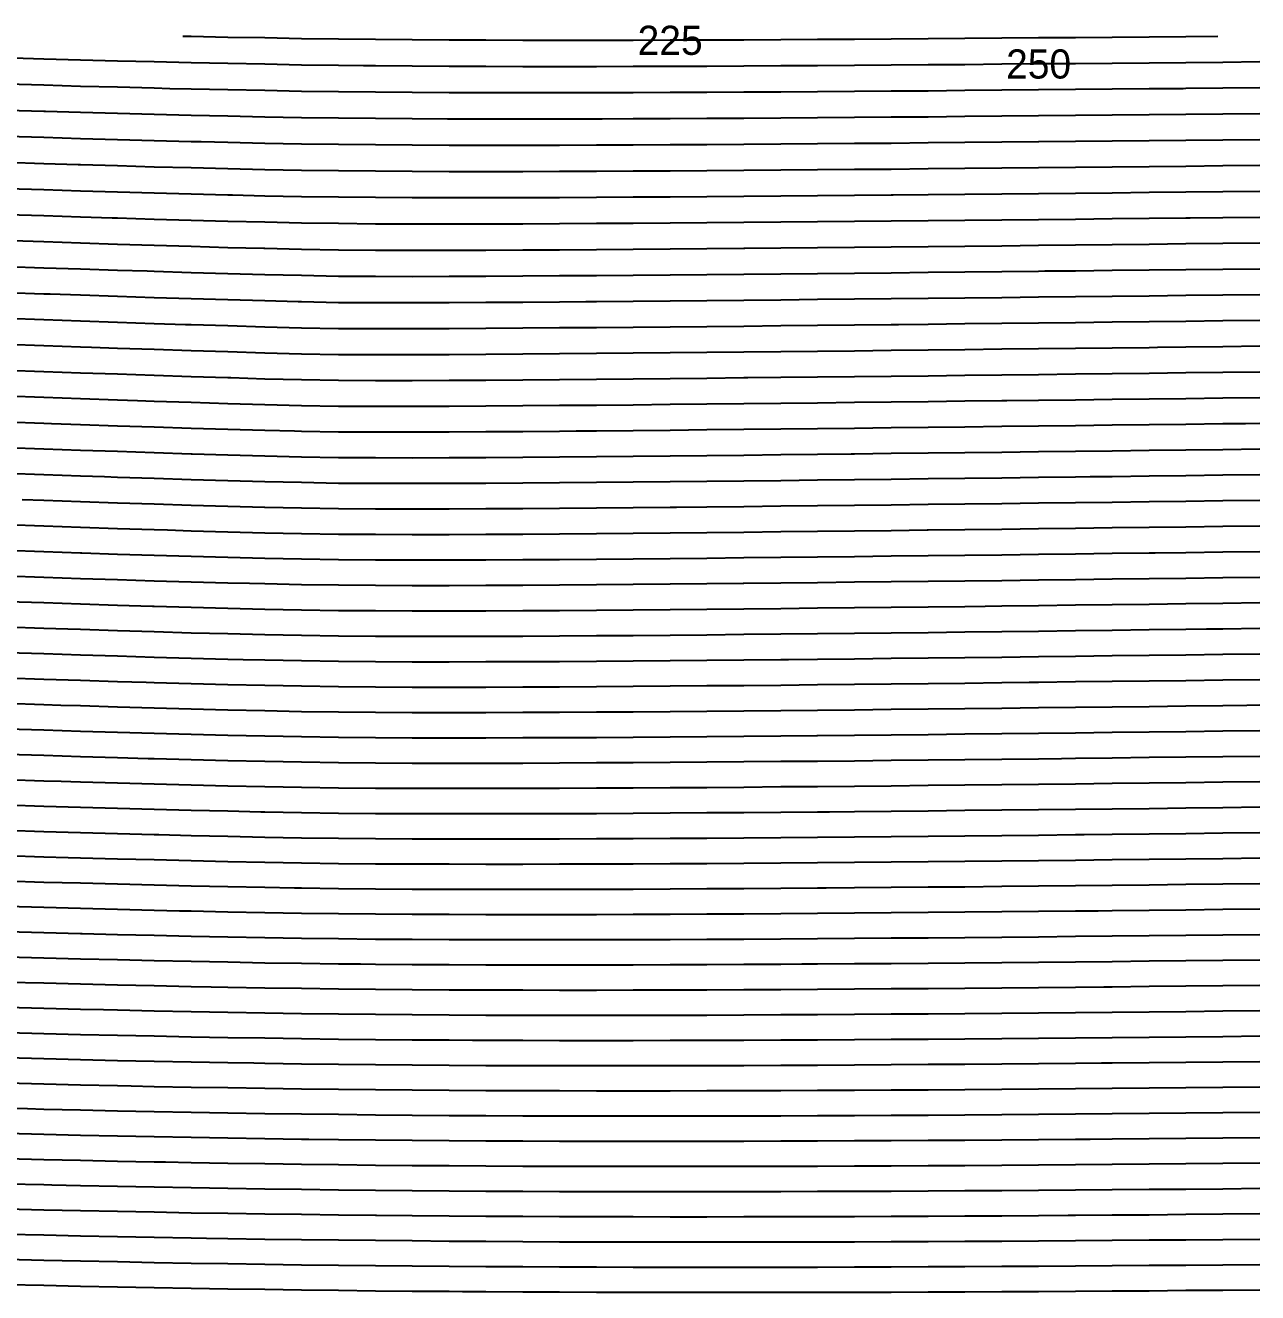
# Model space of a CAD drawing. Header units: metres. Extents: x 228 to 3387, y 52 to 162.
# Drawn here: x 675.4 to 781.1, y 53.5 to 162.2 of the extents above; entities that cross this region are included whole.
import ezdxf
from ezdxf.enums import TextEntityAlignment as Align

# ---------------------------------------------------------------- set-up
doc = ezdxf.new("R2010")
doc.units = ezdxf.units.M
for name, color, linetype in [('Vs_1000', 7, 'Continuous'), ('Vs_1025', 7, 'Continuous'), ('Vs_1050', 7, 'Continuous'), ('Vs_1075', 7, 'Continuous'), ('Vs_1100', 7, 'Continuous'), ('Vs_1125', 7, 'Continuous'), ('Vs_1150', 7, 'Continuous'), ('Vs_1175', 7, 'Continuous'), ('Vs_1200', 7, 'Continuous'), ('Vs_1225', 7, 'Continuous'), ('Vs_1250', 7, 'Continuous'), ('Vs_1275', 7, 'Continuous'), ('Vs_1300', 7, 'Continuous'), ('Vs_1325', 7, 'Continuous'), ('Vs_1350', 7, 'Continuous'), ('Vs_1375', 7, 'Continuous'), ('Vs_1400', 7, 'Continuous'), ('Vs_1425', 7, 'Continuous'), ('Vs_1450', 7, 'Continuous'), ('Vs_225', 7, 'Continuous'), ('Vs_250', 7, 'Continuous'), ('Vs_275', 7, 'Continuous'), ('Vs_300', 7, 'Continuous'), ('Vs_325', 7, 'Continuous'), ('Vs_350', 7, 'Continuous'), ('Vs_375', 7, 'Continuous'), ('Vs_400', 7, 'Continuous'), ('Vs_425', 7, 'Continuous'), ('Vs_450', 7, 'Continuous'), ('Vs_475', 7, 'Continuous'), ('Vs_500', 7, 'Continuous'), ('Vs_525', 7, 'Continuous'), ('Vs_550', 7, 'Continuous'), ('Vs_575', 7, 'Continuous'), ('Vs_600', 7, 'Continuous'), ('Vs_625', 7, 'Continuous'), ('Vs_650', 7, 'Continuous'), ('Vs_675', 7, 'Continuous'), ('Vs_700', 7, 'Continuous'), ('Vs_725', 7, 'Continuous'), ('Vs_750', 7, 'Continuous'), ('Vs_775', 7, 'Continuous'), ('Vs_800', 7, 'Continuous'), ('Vs_825', 7, 'Continuous'), ('Vs_850', 7, 'Continuous'), ('Vs_875', 7, 'Continuous'), ('Vs_900', 7, 'Continuous'), ('Vs_925', 7, 'Continuous'), ('Vs_950', 7, 'Continuous'), ('Vs_975', 7, 'Continuous')]:
    doc.layers.add(name, color=color, linetype=linetype)

msp = doc.modelspace()

# ---------------------------------------------------------------- linework, layer by layer
at = {"layer": 'Vs_1000'}
msp.add_lwpolyline([(781.31, 92.93), (778.15, 92.89), (774.98, 92.85), (771.82, 92.82), (768.66, 92.78), (766.24, 92.75), (765.5, 92.75), (762.34, 92.71), (759.18, 92.68), (756.01, 92.64), (752.85, 92.61), (749.69, 92.58), (746.53, 92.55), (743.37, 92.53), (740.21, 92.5), (737.04, 92.48), (733.88, 92.45), (730.72, 92.44), (727.56, 92.42), (724.4, 92.4), (721.23, 92.39), (718.07, 92.39), (714.91, 92.38), (711.75, 92.39), (708.59, 92.39), (705.43, 92.41), (702.26, 92.44), (699.1, 92.48), (695.94, 92.54), (692.78, 92.61), (689.62, 92.68), (686.84, 92.75), (686.46, 92.76), (683.29, 92.85), (680.13, 92.93), (676.97, 93.02), (673.81, 93.12)], dxfattribs=at)
at = {"layer": 'Vs_1025'}
msp.add_lwpolyline([(781.31, 90.75), (778.15, 90.71), (774.98, 90.67), (771.82, 90.63), (768.66, 90.6), (765.5, 90.56), (762.34, 90.53), (759.18, 90.5), (756.01, 90.46), (752.85, 90.43), (749.69, 90.4), (746.53, 90.38), (743.37, 90.35), (740.21, 90.33), (737.04, 90.3), (733.88, 90.28), (730.72, 90.26), (727.56, 90.25), (724.4, 90.24), (721.23, 90.23), (718.07, 90.22), (714.91, 90.22), (711.75, 90.23), (708.59, 90.23), (705.43, 90.25), (702.26, 90.28), (699.1, 90.33), (695.94, 90.38), (692.78, 90.45), (689.62, 90.52), (686.46, 90.6), (683.29, 90.68), (680.13, 90.76), (679.08, 90.79), (676.97, 90.85), (673.81, 90.95)], dxfattribs=at)
at = {"layer": 'Vs_1050'}
msp.add_lwpolyline([(781.31, 88.56), (778.15, 88.52), (774.98, 88.49), (771.82, 88.45), (768.66, 88.42), (765.5, 88.38), (762.34, 88.35), (759.18, 88.32), (756.01, 88.28), (752.85, 88.26), (749.69, 88.23), (746.53, 88.2), (744.11, 88.18), (743.37, 88.17), (740.21, 88.15), (737.04, 88.13), (733.88, 88.11), (730.72, 88.09), (727.56, 88.08), (724.4, 88.07), (721.23, 88.06), (718.07, 88.06), (714.91, 88.06), (711.75, 88.07), (708.59, 88.08), (705.43, 88.1), (702.26, 88.13), (699.1, 88.17), (698.49, 88.18), (695.94, 88.23), (692.78, 88.29), (689.62, 88.36), (686.46, 88.43), (683.29, 88.51), (680.13, 88.6), (676.97, 88.68), (673.81, 88.77)], dxfattribs=at)
at = {"layer": 'Vs_1075'}
msp.add_lwpolyline([(781.31, 86.38), (778.15, 86.34), (774.98, 86.3), (771.82, 86.27), (768.66, 86.23), (767.44, 86.22), (765.5, 86.2), (762.34, 86.17), (759.18, 86.14), (756.01, 86.11), (752.85, 86.08), (749.69, 86.05), (746.53, 86.03), (743.37, 86), (740.21, 85.98), (737.04, 85.96), (733.88, 85.94), (730.72, 85.93), (727.56, 85.91), (724.4, 85.9), (721.23, 85.9), (718.07, 85.9), (714.91, 85.9), (711.75, 85.91), (708.59, 85.92), (705.43, 85.94), (702.26, 85.97), (699.1, 86.02), (695.94, 86.07), (692.78, 86.13), (689.62, 86.2), (688.61, 86.22), (686.46, 86.27), (683.29, 86.35), (680.13, 86.43), (676.97, 86.52), (673.81, 86.6)], dxfattribs=at)
at = {"layer": 'Vs_1100'}
msp.add_lwpolyline([(781.31, 84.19), (778.15, 84.16), (774.98, 84.12), (771.82, 84.09), (768.66, 84.05), (765.5, 84.02), (762.34, 83.99), (759.18, 83.96), (756.01, 83.93), (752.85, 83.9), (749.69, 83.88), (746.53, 83.85), (743.37, 83.83), (740.21, 83.81), (737.04, 83.79), (733.88, 83.77), (730.72, 83.76), (727.56, 83.75), (724.4, 83.74), (721.23, 83.74), (718.07, 83.74), (714.91, 83.74), (711.75, 83.75), (708.59, 83.77), (705.43, 83.79), (702.26, 83.82), (699.1, 83.86), (695.94, 83.91), (692.78, 83.97), (689.62, 84.04), (686.46, 84.11), (683.29, 84.19), (680.28, 84.26), (680.13, 84.26), (676.97, 84.35), (673.81, 84.44)], dxfattribs=at)
at = {"layer": 'Vs_1125'}
msp.add_lwpolyline([(781.31, 82.01), (778.15, 81.98), (774.98, 81.94), (771.82, 81.91), (768.66, 81.87), (765.5, 81.84), (762.34, 81.81), (759.18, 81.78), (756.01, 81.75), (752.85, 81.73), (749.69, 81.7), (746.53, 81.68), (743.37, 81.66), (742.01, 81.65), (740.21, 81.64), (737.04, 81.62), (733.88, 81.6), (730.72, 81.59), (727.56, 81.58), (724.4, 81.58), (721.23, 81.57), (718.07, 81.58), (714.91, 81.58), (711.75, 81.59), (708.59, 81.61), (705.43, 81.64), (704.16, 81.65), (702.26, 81.67), (699.1, 81.71), (695.94, 81.76), (692.78, 81.82), (689.62, 81.88), (686.46, 81.95), (683.29, 82.02), (680.13, 82.1), (676.97, 82.18), (673.81, 82.27)], dxfattribs=at)
at = {"layer": 'Vs_1150'}
msp.add_lwpolyline([(781.31, 79.83), (778.15, 79.8), (774.98, 79.76), (771.82, 79.73), (768.66, 79.7), (767.94, 79.69), (765.5, 79.66), (762.34, 79.63), (759.18, 79.61), (756.01, 79.58), (752.85, 79.55), (749.69, 79.53), (746.53, 79.51), (743.37, 79.49), (740.21, 79.47), (737.04, 79.45), (733.88, 79.44), (730.72, 79.43), (727.56, 79.42), (724.4, 79.41), (721.23, 79.41), (718.07, 79.42), (714.91, 79.42), (711.75, 79.44), (708.59, 79.46), (705.43, 79.48), (702.26, 79.51), (699.1, 79.56), (695.94, 79.6), (692.78, 79.66), (691.33, 79.69), (689.62, 79.72), (686.46, 79.79), (683.29, 79.86), (680.13, 79.94), (676.97, 80.02), (673.81, 80.1)], dxfattribs=at)
at = {"layer": 'Vs_1175'}
msp.add_lwpolyline([(781.31, 77.65), (778.15, 77.62), (774.98, 77.58), (771.82, 77.55), (768.66, 77.52), (765.5, 77.49), (762.34, 77.46), (759.18, 77.43), (756.01, 77.4), (752.85, 77.38), (749.69, 77.36), (746.53, 77.34), (743.37, 77.32), (740.21, 77.3), (737.04, 77.28), (733.88, 77.27), (730.72, 77.26), (727.56, 77.26), (724.4, 77.25), (721.23, 77.25), (718.07, 77.26), (714.91, 77.27), (711.75, 77.28), (708.59, 77.3), (705.43, 77.33), (702.26, 77.36), (699.1, 77.4), (695.94, 77.45), (692.78, 77.5), (689.62, 77.56), (686.46, 77.63), (683.29, 77.7), (682.09, 77.73), (680.13, 77.77), (676.97, 77.85), (673.81, 77.94)], dxfattribs=at)
at = {"layer": 'Vs_1200'}
msp.add_lwpolyline([(781.31, 75.47), (778.15, 75.44), (774.98, 75.4), (771.82, 75.37), (768.66, 75.34), (765.5, 75.31), (762.34, 75.28), (759.18, 75.26), (756.01, 75.23), (752.85, 75.21), (749.69, 75.19), (746.53, 75.17), (743.37, 75.15), (740.21, 75.13), (737.04, 75.12), (736.52, 75.12), (733.88, 75.11), (730.72, 75.1), (727.56, 75.09), (724.4, 75.09), (721.23, 75.09), (718.07, 75.1), (714.91, 75.11), (713.75, 75.12), (711.75, 75.13), (708.59, 75.15), (705.43, 75.17), (702.26, 75.21), (699.1, 75.25), (695.94, 75.3), (692.78, 75.35), (689.62, 75.41), (686.46, 75.47), (683.29, 75.54), (680.13, 75.61), (676.97, 75.69), (673.87, 75.77)], dxfattribs=at)
at = {"layer": 'Vs_1225'}
msp.add_lwpolyline([(781.31, 73.29), (778.15, 73.26), (774.98, 73.23), (771.82, 73.19), (768.66, 73.16), (767.74, 73.16), (765.5, 73.14), (762.34, 73.11), (759.18, 73.08), (756.01, 73.06), (752.85, 73.04), (749.69, 73.01), (746.53, 73), (743.37, 72.98), (740.21, 72.96), (737.04, 72.95), (733.88, 72.94), (730.72, 72.93), (727.56, 72.93), (724.4, 72.93), (721.23, 72.93), (718.07, 72.94), (714.91, 72.95), (711.75, 72.97), (708.59, 72.99), (705.43, 73.02), (702.26, 73.05), (699.1, 73.09), (695.94, 73.14), (695.01, 73.16), (692.78, 73.19), (689.62, 73.25), (686.46, 73.31), (683.29, 73.38), (680.13, 73.45), (676.97, 73.53), (673.81, 73.61)], dxfattribs=at)
at = {"layer": 'Vs_1250'}
msp.add_lwpolyline([(781.31, 71.11), (778.15, 71.08), (774.98, 71.05), (771.82, 71.02), (768.66, 70.99), (765.5, 70.96), (762.34, 70.93), (759.18, 70.91), (756.01, 70.89), (752.85, 70.86), (749.69, 70.84), (746.53, 70.83), (743.37, 70.81), (740.21, 70.8), (737.04, 70.79), (733.88, 70.78), (730.72, 70.77), (727.56, 70.77), (724.4, 70.77), (721.23, 70.78), (718.07, 70.78), (714.91, 70.8), (711.75, 70.81), (708.59, 70.84), (705.43, 70.87), (702.26, 70.9), (699.1, 70.94), (695.94, 70.99), (692.78, 71.04), (689.62, 71.09), (686.46, 71.15), (684.48, 71.2), (683.29, 71.22), (680.13, 71.29), (676.97, 71.36), (673.81, 71.44)], dxfattribs=at)
at = {"layer": 'Vs_1275'}
msp.add_lwpolyline([(781.31, 68.93), (778.15, 68.9), (774.98, 68.87), (771.82, 68.84), (768.66, 68.81), (765.5, 68.79), (762.34, 68.76), (759.18, 68.74), (756.01, 68.71), (752.85, 68.69), (749.69, 68.68), (746.53, 68.66), (743.37, 68.64), (740.21, 68.63), (737.04, 68.62), (733.88, 68.61), (730.72, 68.61), (727.56, 68.61), (724.4, 68.61), (721.23, 68.62), (718.07, 68.63), (714.91, 68.64), (711.75, 68.66), (708.59, 68.68), (705.43, 68.71), (702.26, 68.75), (699.1, 68.79), (695.94, 68.83), (692.78, 68.88), (689.62, 68.94), (686.46, 69), (683.29, 69.06), (680.13, 69.13), (676.97, 69.2), (675.58, 69.24), (673.81, 69.28)], dxfattribs=at)
at = {"layer": 'Vs_1300'}
msp.add_lwpolyline([(781.31, 66.76), (778.15, 66.72), (774.98, 66.69), (771.82, 66.67), (768.66, 66.64), (766.76, 66.62), (765.5, 66.61), (762.34, 66.59), (759.18, 66.57), (756.01, 66.54), (752.85, 66.52), (749.69, 66.51), (746.53, 66.49), (743.37, 66.48), (740.21, 66.47), (737.04, 66.46), (733.88, 66.45), (730.72, 66.45), (727.56, 66.45), (724.4, 66.45), (721.23, 66.46), (718.07, 66.47), (714.91, 66.48), (711.75, 66.5), (708.59, 66.53), (705.43, 66.56), (702.26, 66.59), (699.71, 66.62), (699.1, 66.63), (695.94, 66.68), (692.78, 66.73), (689.62, 66.78), (686.46, 66.84), (683.29, 66.9), (680.13, 66.97), (676.97, 67.04), (673.81, 67.12)], dxfattribs=at)
at = {"layer": 'Vs_1325'}
msp.add_lwpolyline([(781.31, 64.58), (778.15, 64.55), (774.98, 64.52), (771.82, 64.49), (768.66, 64.46), (765.5, 64.44), (762.34, 64.42), (759.18, 64.39), (756.01, 64.37), (752.85, 64.36), (749.69, 64.34), (746.53, 64.32), (743.37, 64.31), (740.21, 64.3), (737.04, 64.29), (733.88, 64.29), (730.72, 64.29), (727.56, 64.29), (724.4, 64.29), (721.23, 64.3), (718.07, 64.31), (714.91, 64.33), (711.75, 64.35), (708.59, 64.37), (705.43, 64.4), (702.26, 64.44), (699.1, 64.48), (695.94, 64.52), (692.78, 64.57), (689.62, 64.62), (687.43, 64.66), (686.46, 64.68), (683.29, 64.74), (680.13, 64.81), (676.97, 64.88), (673.81, 64.95)], dxfattribs=at)
at = {"layer": 'Vs_1350'}
msp.add_lwpolyline([(781.31, 62.4), (778.15, 62.37), (774.98, 62.34), (771.82, 62.32), (768.66, 62.29), (765.5, 62.27), (762.34, 62.24), (759.18, 62.22), (756.01, 62.2), (752.85, 62.19), (749.69, 62.17), (746.53, 62.16), (743.37, 62.15), (740.21, 62.14), (737.04, 62.13), (733.88, 62.13), (730.72, 62.13), (727.56, 62.13), (724.4, 62.13), (721.23, 62.14), (718.07, 62.15), (714.91, 62.17), (711.75, 62.19), (708.59, 62.22), (705.43, 62.25), (702.26, 62.28), (699.1, 62.32), (695.94, 62.36), (692.78, 62.41), (689.62, 62.47), (686.46, 62.52), (683.29, 62.58), (680.13, 62.65), (677.68, 62.7), (676.97, 62.72), (673.81, 62.79)], dxfattribs=at)
at = {"layer": 'Vs_1375'}
msp.add_lwpolyline([(781.31, 60.23), (778.15, 60.2), (774.98, 60.17), (771.82, 60.14), (768.66, 60.12), (765.5, 60.09), (764.87, 60.09), (762.34, 60.07), (759.18, 60.05), (756.01, 60.03), (752.85, 60.02), (749.69, 60), (746.53, 59.99), (743.37, 59.98), (740.21, 59.97), (737.04, 59.97), (733.88, 59.96), (730.72, 59.96), (727.56, 59.97), (724.4, 59.97), (721.23, 59.98), (718.07, 60), (714.91, 60.01), (711.75, 60.04), (708.59, 60.06), (705.52, 60.09), (705.43, 60.09), (702.26, 60.13), (699.1, 60.17), (695.94, 60.21), (692.78, 60.26), (689.62, 60.31), (686.46, 60.37), (683.29, 60.43), (680.13, 60.49), (676.97, 60.56), (673.81, 60.63)], dxfattribs=at)
at = {"layer": 'Vs_1400'}
msp.add_lwpolyline([(781.31, 58.05), (778.15, 58.02), (774.98, 57.99), (771.82, 57.97), (768.66, 57.95), (765.5, 57.92), (762.34, 57.9), (759.18, 57.88), (756.01, 57.87), (752.85, 57.85), (749.69, 57.84), (746.53, 57.82), (743.37, 57.82), (740.21, 57.81), (737.04, 57.8), (733.88, 57.8), (730.72, 57.8), (727.56, 57.81), (724.4, 57.81), (721.23, 57.82), (718.07, 57.84), (714.91, 57.86), (711.75, 57.88), (708.59, 57.91), (705.43, 57.94), (702.26, 57.97), (699.1, 58.01), (695.94, 58.05), (692.78, 58.1), (690.93, 58.13), (689.62, 58.15), (686.46, 58.21), (683.29, 58.27), (680.13, 58.33), (676.97, 58.4), (673.81, 58.47)], dxfattribs=at)
at = {"layer": 'Vs_1425'}
msp.add_lwpolyline([(781.31, 55.87), (778.15, 55.85), (774.98, 55.82), (771.82, 55.8), (768.66, 55.77), (765.5, 55.75), (762.34, 55.73), (759.18, 55.71), (756.01, 55.7), (752.85, 55.68), (749.69, 55.67), (746.53, 55.66), (743.37, 55.65), (740.21, 55.64), (737.04, 55.64), (733.88, 55.64), (730.72, 55.64), (727.56, 55.65), (724.4, 55.66), (721.23, 55.67), (718.07, 55.68), (714.91, 55.7), (711.75, 55.72), (708.59, 55.75), (705.43, 55.78), (702.26, 55.81), (699.1, 55.85), (695.94, 55.9), (692.78, 55.94), (689.62, 55.99), (686.46, 56.05), (683.29, 56.11), (680.14, 56.17), (680.13, 56.17), (676.97, 56.24), (673.81, 56.31)], dxfattribs=at)
at = {"layer": 'Vs_1450'}
msp.add_lwpolyline([(781.31, 53.7), (778.15, 53.67), (774.98, 53.65), (771.82, 53.62), (768.66, 53.6), (765.5, 53.58), (762.34, 53.56), (761.64, 53.56), (759.18, 53.54), (756.01, 53.53), (752.85, 53.51), (749.69, 53.5), (746.53, 53.49), (743.37, 53.49), (740.21, 53.48), (737.04, 53.48), (733.88, 53.48), (730.72, 53.48), (727.56, 53.49), (724.4, 53.5), (721.23, 53.51), (718.07, 53.52), (714.91, 53.54), (712.9, 53.56), (711.75, 53.57), (708.59, 53.59), (705.43, 53.62), (702.26, 53.66), (699.1, 53.7), (695.94, 53.74), (692.78, 53.79), (689.62, 53.84), (686.46, 53.89), (683.29, 53.95), (680.13, 54.01), (676.97, 54.08), (673.81, 54.14)], dxfattribs=at)
at = {"layer": 'Vs_225'}
msp.add_lwpolyline([(777.72, 161.26), (774.98, 161.23), (771.82, 161.2), (768.66, 161.17), (765.5, 161.14), (762.34, 161.12), (759.18, 161.09), (756.01, 161.07), (752.85, 161.04), (749.69, 161.02), (746.53, 161), (743.37, 160.98), (740.21, 160.96), (737.04, 160.94), (733.88, 160.93), (730.72, 160.92), (727.56, 160.91), (724.4, 160.9), (721.23, 160.9), (718.07, 160.91), (714.91, 160.92), (711.75, 160.93), (708.59, 160.95), (705.43, 160.98), (702.26, 161.02), (699.1, 161.06), (695.94, 161.12), (692.78, 161.17), (689.62, 161.24), (688.91, 161.26)], dxfattribs=at)
at = {"layer": 'Vs_250'}
msp.add_lwpolyline([(781.31, 159.06), (778.15, 159.03), (774.98, 159), (771.82, 158.97), (768.66, 158.94), (765.5, 158.91), (762.34, 158.89), (759.18, 158.86), (756.01, 158.83), (752.85, 158.81), (749.69, 158.78), (746.53, 158.76), (743.37, 158.74), (742.7, 158.73), (740.21, 158.72), (737.04, 158.7), (733.88, 158.68), (730.72, 158.67), (727.56, 158.66), (724.4, 158.65), (721.23, 158.65), (718.07, 158.65), (714.91, 158.66), (711.75, 158.67), (708.59, 158.69), (705.43, 158.72), (704.42, 158.73), (702.26, 158.76), (699.1, 158.8), (695.94, 158.86), (692.78, 158.92), (689.62, 158.99), (686.46, 159.06), (683.29, 159.14), (680.13, 159.22), (676.97, 159.31), (674.31, 159.39)], dxfattribs=at)
at = {"layer": 'Vs_275'}
msp.add_lwpolyline([(781.31, 156.84), (778.15, 156.81), (774.98, 156.78), (774.73, 156.77), (771.82, 156.75), (768.66, 156.72), (765.5, 156.69), (762.34, 156.66), (759.18, 156.63), (756.01, 156.6), (752.85, 156.57), (749.69, 156.55), (746.53, 156.52), (743.37, 156.5), (740.21, 156.48), (737.04, 156.46), (733.88, 156.44), (730.72, 156.43), (727.56, 156.41), (724.4, 156.41), (721.23, 156.4), (718.07, 156.4), (714.91, 156.41), (711.75, 156.42), (708.59, 156.44), (705.43, 156.46), (702.26, 156.5), (699.1, 156.54), (695.94, 156.6), (692.78, 156.66), (689.62, 156.73), (687.79, 156.77), (686.46, 156.81), (683.29, 156.89), (680.13, 156.97), (676.97, 157.06), (673.81, 157.16)], dxfattribs=at)
at = {"layer": 'Vs_300'}
msp.add_lwpolyline([(781.31, 154.62), (778.15, 154.58), (774.98, 154.55), (771.82, 154.52), (768.66, 154.49), (765.5, 154.46), (762.34, 154.43), (759.18, 154.4), (756.01, 154.37), (752.85, 154.34), (749.69, 154.32), (746.53, 154.29), (743.37, 154.27), (740.21, 154.24), (737.04, 154.22), (733.88, 154.2), (730.72, 154.18), (727.56, 154.17), (724.9, 154.16), (724.4, 154.16), (721.23, 154.15), (718.07, 154.15), (714.91, 154.15), (711.75, 154.16), (711.63, 154.16), (708.59, 154.18), (705.43, 154.2), (702.26, 154.24), (699.1, 154.28), (695.94, 154.34), (692.78, 154.4), (689.62, 154.48), (686.46, 154.55), (683.29, 154.64), (680.13, 154.73), (677.11, 154.81), (676.97, 154.82), (673.81, 154.91)], dxfattribs=at)
at = {"layer": 'Vs_325'}
msp.add_lwpolyline([(781.31, 152.39), (778.15, 152.36), (774.98, 152.33), (771.82, 152.29), (768.66, 152.26), (765.5, 152.23), (762.36, 152.2), (762.34, 152.2), (759.18, 152.17), (756.01, 152.14), (752.85, 152.11), (749.69, 152.08), (746.53, 152.06), (743.37, 152.03), (740.21, 152.01), (737.04, 151.98), (733.88, 151.96), (730.72, 151.94), (727.56, 151.93), (724.4, 151.91), (721.23, 151.9), (718.07, 151.9), (714.91, 151.9), (711.75, 151.9), (708.59, 151.92), (705.43, 151.94), (702.26, 151.98), (699.1, 152.02), (695.94, 152.08), (692.78, 152.15), (690.48, 152.2), (689.62, 152.22), (686.46, 152.3), (683.29, 152.39), (680.13, 152.48), (676.97, 152.57), (673.81, 152.67)], dxfattribs=at)
at = {"layer": 'Vs_350'}
msp.add_lwpolyline([(781.31, 150.17), (778.15, 150.14), (774.98, 150.1), (771.82, 150.07), (768.66, 150.04), (765.5, 150.01), (762.34, 149.98), (759.18, 149.94), (756.01, 149.91), (752.85, 149.88), (749.69, 149.85), (746.53, 149.83), (743.37, 149.8), (740.21, 149.77), (737.04, 149.75), (733.88, 149.73), (730.72, 149.7), (727.56, 149.69), (724.4, 149.67), (721.23, 149.66), (718.07, 149.65), (714.91, 149.65), (711.75, 149.65), (708.59, 149.66), (705.43, 149.68), (702.26, 149.72), (699.1, 149.76), (695.94, 149.82), (692.78, 149.89), (689.62, 149.97), (686.46, 150.05), (683.29, 150.14), (680.13, 150.24), (679.94, 150.24), (676.97, 150.33), (673.81, 150.43)], dxfattribs=at)
at = {"layer": 'Vs_375'}
msp.add_lwpolyline([(781.31, 147.95), (778.15, 147.92), (774.98, 147.88), (771.82, 147.85), (768.66, 147.82), (765.5, 147.78), (762.34, 147.75), (759.18, 147.72), (756.01, 147.69), (752.85, 147.66), (749.87, 147.63), (749.69, 147.63), (746.53, 147.6), (743.37, 147.57), (740.21, 147.54), (737.04, 147.51), (733.88, 147.49), (730.72, 147.47), (727.56, 147.45), (724.4, 147.43), (721.23, 147.41), (718.07, 147.4), (714.91, 147.4), (711.75, 147.4), (708.59, 147.4), (705.43, 147.42), (702.26, 147.46), (699.1, 147.5), (695.94, 147.56), (693.16, 147.63), (692.78, 147.64), (689.62, 147.72), (686.46, 147.8), (683.29, 147.9), (680.13, 147.99), (676.97, 148.09), (673.81, 148.19)], dxfattribs=at)
at = {"layer": 'Vs_400'}
msp.add_lwpolyline([(781.31, 145.73), (778.15, 145.7), (775.33, 145.67), (774.98, 145.66), (771.82, 145.63), (768.66, 145.6), (765.5, 145.56), (762.34, 145.53), (759.18, 145.5), (756.01, 145.46), (752.85, 145.43), (749.69, 145.4), (746.53, 145.37), (743.37, 145.34), (740.21, 145.31), (737.04, 145.28), (733.88, 145.26), (730.72, 145.23), (727.56, 145.21), (724.4, 145.19), (721.23, 145.17), (718.07, 145.16), (714.91, 145.15), (711.75, 145.14), (708.59, 145.15), (705.43, 145.16), (702.26, 145.19), (699.1, 145.24), (695.94, 145.31), (692.78, 145.38), (689.62, 145.47), (686.46, 145.56), (683.29, 145.65), (682.83, 145.67), (680.13, 145.75), (676.97, 145.85), (673.81, 145.96)], dxfattribs=at)
at = {"layer": 'Vs_425'}
msp.add_lwpolyline([(781.31, 143.52), (778.15, 143.48), (774.98, 143.45), (771.82, 143.41), (768.66, 143.38), (765.5, 143.34), (762.34, 143.31), (759.18, 143.27), (756.01, 143.24), (752.85, 143.21), (749.69, 143.18), (746.53, 143.14), (743.37, 143.11), (740.21, 143.08), (737.13, 143.06), (737.04, 143.05), (733.88, 143.03), (730.72, 143), (727.56, 142.98), (724.4, 142.95), (721.23, 142.93), (718.07, 142.92), (714.91, 142.9), (711.75, 142.9), (708.59, 142.89), (705.43, 142.9), (702.26, 142.93), (699.1, 142.98), (695.94, 143.05), (695.86, 143.06), (692.78, 143.13), (689.62, 143.22), (686.46, 143.32), (683.29, 143.41), (680.13, 143.51), (676.97, 143.62), (674.25, 143.71)], dxfattribs=at)
at = {"layer": 'Vs_450'}
msp.add_lwpolyline([(781.31, 141.3), (778.15, 141.27), (774.98, 141.23), (771.82, 141.2), (768.66, 141.16), (765.5, 141.12), (762.86, 141.1), (762.34, 141.09), (759.18, 141.06), (756.01, 141.02), (752.85, 140.99), (749.69, 140.95), (746.53, 140.92), (743.37, 140.89), (740.21, 140.86), (737.04, 140.83), (733.88, 140.8), (730.72, 140.77), (727.56, 140.74), (724.4, 140.72), (721.23, 140.7), (718.07, 140.68), (714.91, 140.66), (711.75, 140.65), (708.59, 140.64), (705.43, 140.65), (702.26, 140.67), (699.1, 140.73), (695.94, 140.8), (692.78, 140.89), (689.62, 140.98), (686.46, 141.08), (685.85, 141.1), (683.29, 141.18), (680.13, 141.28), (676.97, 141.38), (673.81, 141.49)], dxfattribs=at)
at = {"layer": 'Vs_475'}
msp.add_lwpolyline([(781.31, 139.09), (778.15, 139.05), (774.98, 139.02), (771.82, 138.98), (768.66, 138.94), (765.5, 138.91), (762.34, 138.87), (759.18, 138.84), (756.01, 138.8), (752.85, 138.77), (749.69, 138.73), (746.53, 138.7), (743.37, 138.67), (740.21, 138.63), (737.04, 138.6), (733.88, 138.57), (730.72, 138.54), (727.56, 138.52), (724.4, 138.49), (723.5, 138.48), (721.23, 138.46), (718.07, 138.44), (714.91, 138.42), (711.75, 138.41), (708.59, 138.4), (705.43, 138.4), (702.26, 138.41), (699.1, 138.47), (698.8, 138.48), (695.94, 138.56), (692.78, 138.65), (689.62, 138.74), (686.46, 138.84), (683.29, 138.94), (680.13, 139.05), (677.53, 139.14), (676.97, 139.15), (673.81, 139.26)], dxfattribs=at)
at = {"layer": 'Vs_500'}
msp.add_lwpolyline([(781.31, 136.88), (778.15, 136.84), (774.98, 136.8), (771.82, 136.77), (768.66, 136.73), (765.5, 136.69), (762.34, 136.66), (759.18, 136.62), (756.01, 136.59), (752.85, 136.55), (750.32, 136.52), (749.69, 136.52), (746.53, 136.48), (743.37, 136.45), (740.21, 136.41), (737.04, 136.38), (733.88, 136.35), (730.72, 136.32), (727.56, 136.29), (724.4, 136.26), (721.23, 136.24), (718.07, 136.21), (714.91, 136.19), (711.75, 136.17), (708.59, 136.16), (705.43, 136.16), (702.26, 136.17), (699.1, 136.23), (695.94, 136.32), (692.78, 136.41), (689.62, 136.51), (689.14, 136.52), (686.46, 136.61), (683.29, 136.71), (680.13, 136.82), (676.97, 136.93), (673.81, 137.04)], dxfattribs=at)
at = {"layer": 'Vs_525'}
msp.add_lwpolyline([(781.31, 134.67), (778.15, 134.63), (774.98, 134.59), (772.53, 134.56), (771.82, 134.55), (768.66, 134.52), (765.5, 134.48), (762.34, 134.44), (759.18, 134.41), (756.01, 134.37), (752.85, 134.34), (749.69, 134.3), (746.53, 134.26), (743.37, 134.23), (740.21, 134.2), (737.04, 134.16), (733.88, 134.13), (730.72, 134.1), (727.56, 134.07), (724.4, 134.04), (721.23, 134.01), (718.07, 133.99), (714.91, 133.96), (711.75, 133.95), (708.59, 133.93), (705.43, 133.93), (702.26, 133.94), (699.1, 134), (695.94, 134.09), (692.78, 134.18), (689.62, 134.28), (686.46, 134.38), (683.29, 134.49), (681.06, 134.56), (680.13, 134.59), (676.97, 134.7), (673.81, 134.81)], dxfattribs=at)
at = {"layer": 'Vs_550'}
msp.add_lwpolyline([(781.31, 132.46), (778.15, 132.42), (774.98, 132.38), (771.82, 132.34), (768.66, 132.31), (765.5, 132.27), (762.34, 132.23), (759.18, 132.2), (756.01, 132.16), (752.85, 132.12), (749.69, 132.09), (746.53, 132.05), (743.37, 132.01), (740.21, 131.98), (737.38, 131.95), (737.04, 131.95), (733.88, 131.91), (730.72, 131.88), (727.56, 131.85), (724.4, 131.82), (721.23, 131.79), (718.07, 131.77), (714.91, 131.74), (711.75, 131.72), (708.59, 131.71), (705.43, 131.71), (702.26, 131.72), (699.1, 131.78), (695.94, 131.86), (693.02, 131.95), (692.78, 131.96), (689.62, 132.06), (686.46, 132.16), (683.29, 132.27), (680.13, 132.37), (676.97, 132.48), (673.81, 132.59)], dxfattribs=at)
at = {"layer": 'Vs_575'}
msp.add_lwpolyline([(781.31, 130.25), (778.15, 130.21), (774.98, 130.17), (771.82, 130.14), (768.66, 130.1), (765.5, 130.06), (762.34, 130.02), (759.62, 129.99), (759.18, 129.98), (756.01, 129.95), (752.85, 129.91), (749.69, 129.87), (746.53, 129.84), (743.37, 129.8), (740.21, 129.77), (737.04, 129.73), (733.88, 129.7), (730.72, 129.67), (727.56, 129.63), (724.4, 129.6), (721.23, 129.58), (718.07, 129.55), (714.91, 129.53), (711.75, 129.51), (708.59, 129.5), (705.43, 129.49), (702.26, 129.51), (699.1, 129.57), (695.94, 129.65), (692.78, 129.74), (689.62, 129.84), (686.46, 129.94), (685.02, 129.99), (683.29, 130.05), (680.13, 130.16), (676.97, 130.27), (673.81, 130.38)], dxfattribs=at)
at = {"layer": 'Vs_600'}
msp.add_lwpolyline([(781.31, 128.05), (780.08, 128.03), (778.15, 128.01), (774.98, 127.97), (771.82, 127.93), (768.66, 127.89), (765.5, 127.85), (762.34, 127.81), (759.18, 127.78), (756.01, 127.74), (752.85, 127.7), (749.69, 127.66), (746.53, 127.63), (743.37, 127.59), (740.21, 127.56), (737.04, 127.52), (733.88, 127.49), (730.72, 127.45), (727.56, 127.42), (724.4, 127.39), (722.67, 127.38), (721.23, 127.36), (718.07, 127.34), (714.91, 127.32), (711.75, 127.3), (708.59, 127.29), (705.43, 127.29), (702.26, 127.31), (699.1, 127.36), (698.5, 127.38), (695.94, 127.44), (692.78, 127.53), (689.62, 127.63), (686.46, 127.73), (683.29, 127.83), (680.13, 127.94), (677.63, 128.03), (676.97, 128.05), (673.81, 128.16)], dxfattribs=at)
at = {"layer": 'Vs_625'}
msp.add_lwpolyline([(781.31, 125.84), (778.15, 125.8), (774.98, 125.76), (771.82, 125.72), (768.66, 125.68), (765.5, 125.65), (762.34, 125.61), (759.18, 125.57), (756.01, 125.53), (752.85, 125.49), (749.69, 125.46), (746.53, 125.42), (746.25, 125.42), (743.37, 125.38), (740.21, 125.35), (737.04, 125.31), (733.88, 125.28), (730.72, 125.25), (727.56, 125.21), (724.4, 125.18), (721.23, 125.16), (718.07, 125.13), (714.91, 125.11), (711.75, 125.09), (708.59, 125.08), (705.43, 125.09), (702.26, 125.11), (699.1, 125.16), (695.94, 125.24), (692.78, 125.32), (689.7, 125.42), (689.62, 125.42), (686.46, 125.52), (683.29, 125.63), (680.13, 125.73), (676.97, 125.84), (673.81, 125.95)], dxfattribs=at)
at = {"layer": 'Vs_650'}
msp.add_lwpolyline([(781.31, 123.64), (778.15, 123.6), (774.98, 123.56), (771.82, 123.52), (768.66, 123.48), (766.75, 123.46), (765.5, 123.44), (762.34, 123.4), (759.18, 123.36), (756.01, 123.33), (752.85, 123.29), (749.69, 123.25), (746.53, 123.22), (743.37, 123.18), (740.21, 123.14), (737.04, 123.11), (733.88, 123.07), (730.72, 123.04), (727.56, 123.01), (724.4, 122.98), (721.23, 122.95), (718.07, 122.93), (714.91, 122.91), (711.75, 122.89), (708.59, 122.89), (705.43, 122.89), (702.26, 122.91), (699.1, 122.97), (695.94, 123.04), (692.78, 123.12), (689.62, 123.22), (686.46, 123.32), (683.29, 123.42), (682.19, 123.46), (680.13, 123.53), (676.97, 123.64), (673.81, 123.75)], dxfattribs=at)
at = {"layer": 'Vs_675'}
msp.add_lwpolyline([(781.31, 121.44), (778.15, 121.4), (774.98, 121.36), (771.82, 121.32), (768.66, 121.28), (765.5, 121.24), (762.34, 121.2), (759.18, 121.16), (756.01, 121.12), (752.85, 121.09), (749.69, 121.05), (746.53, 121.01), (743.37, 120.98), (740.21, 120.94), (737.04, 120.91), (733.88, 120.87), (731.27, 120.84), (730.72, 120.84), (727.56, 120.81), (724.4, 120.78), (721.23, 120.75), (718.07, 120.73), (714.91, 120.71), (711.75, 120.7), (708.59, 120.69), (705.43, 120.7), (702.26, 120.72), (699.1, 120.77), (695.94, 120.84), (695.94, 120.84), (692.78, 120.93), (689.62, 121.02), (686.46, 121.12), (683.29, 121.22), (680.13, 121.32), (676.97, 121.43), (675.12, 121.5)], dxfattribs=at)
at = {"layer": 'Vs_700'}
msp.add_lwpolyline([(781.31, 119.24), (778.15, 119.2), (774.98, 119.16), (771.82, 119.12), (768.66, 119.08), (765.5, 119.04), (762.34, 119), (759.18, 118.96), (756.01, 118.92), (752.85, 118.89), (752.79, 118.88), (749.69, 118.85), (746.53, 118.81), (743.37, 118.77), (740.21, 118.74), (737.04, 118.7), (733.88, 118.67), (730.72, 118.64), (727.56, 118.61), (724.4, 118.58), (721.23, 118.55), (718.07, 118.53), (714.91, 118.51), (711.75, 118.5), (708.59, 118.5), (705.43, 118.51), (702.26, 118.53), (699.1, 118.59), (695.94, 118.65), (692.78, 118.73), (689.62, 118.82), (687.59, 118.88), (686.46, 118.92), (683.29, 119.02), (680.13, 119.12), (676.97, 119.23), (673.81, 119.34)], dxfattribs=at)
at = {"layer": 'Vs_725'}
msp.add_lwpolyline([(781.31, 117.04), (778.15, 117), (774.98, 116.96), (772.34, 116.92), (771.82, 116.92), (768.66, 116.88), (765.5, 116.84), (762.34, 116.8), (759.18, 116.76), (756.01, 116.72), (752.85, 116.69), (749.69, 116.65), (746.53, 116.61), (743.37, 116.58), (740.21, 116.54), (737.04, 116.51), (733.88, 116.47), (730.72, 116.44), (727.56, 116.41), (724.4, 116.39), (721.23, 116.36), (718.07, 116.34), (714.91, 116.32), (711.75, 116.31), (708.59, 116.31), (705.43, 116.32), (702.26, 116.35), (699.1, 116.4), (695.94, 116.47), (692.78, 116.54), (689.62, 116.63), (686.46, 116.73), (683.29, 116.82), (680.24, 116.92), (680.13, 116.93), (676.97, 117.03), (673.81, 117.14)], dxfattribs=at)
at = {"layer": 'Vs_750'}
msp.add_lwpolyline([(781.31, 114.84), (778.15, 114.8), (774.98, 114.76), (771.82, 114.72), (768.66, 114.68), (765.5, 114.64), (762.34, 114.6), (759.18, 114.56), (756.01, 114.53), (752.85, 114.49), (749.69, 114.45), (746.53, 114.42), (743.37, 114.38), (740.21, 114.35), (737.04, 114.31), (737, 114.31), (733.88, 114.28), (730.72, 114.25), (727.56, 114.22), (724.4, 114.19), (721.23, 114.17), (718.07, 114.15), (714.91, 114.14), (711.75, 114.13), (708.59, 114.13), (705.43, 114.14), (702.26, 114.17), (699.1, 114.21), (695.94, 114.28), (694.62, 114.31), (692.78, 114.36), (689.62, 114.44), (686.46, 114.53), (683.29, 114.63), (680.13, 114.73), (676.97, 114.84), (673.81, 114.95)], dxfattribs=at)
at = {"layer": 'Vs_775'}
msp.add_lwpolyline([(781.31, 112.65), (778.15, 112.6), (774.98, 112.56), (771.82, 112.52), (768.66, 112.48), (765.5, 112.45), (762.34, 112.41), (759.18, 112.37), (757.76, 112.35), (756.01, 112.33), (752.85, 112.29), (749.69, 112.26), (746.53, 112.22), (743.37, 112.19), (740.21, 112.15), (737.04, 112.12), (733.88, 112.09), (730.72, 112.06), (727.56, 112.03), (724.4, 112), (721.23, 111.98), (718.07, 111.96), (714.91, 111.95), (711.75, 111.94), (708.59, 111.94), (705.43, 111.96), (702.26, 111.98), (699.1, 112.03), (695.94, 112.1), (692.78, 112.17), (689.62, 112.26), (686.46, 112.35), (686.3, 112.35), (683.29, 112.44), (680.13, 112.54), (676.97, 112.65), (673.81, 112.75)], dxfattribs=at)
at = {"layer": 'Vs_800'}
msp.add_lwpolyline([(781.31, 110.45), (778.15, 110.41), (776.74, 110.39), (774.98, 110.37), (771.82, 110.33), (768.66, 110.29), (765.5, 110.25), (762.34, 110.21), (759.18, 110.17), (756.01, 110.14), (752.85, 110.1), (749.69, 110.06), (746.53, 110.03), (743.37, 109.99), (740.21, 109.96), (737.04, 109.93), (733.88, 109.9), (730.72, 109.87), (727.56, 109.84), (724.4, 109.82), (721.23, 109.8), (718.07, 109.78), (714.91, 109.77), (711.75, 109.76), (708.59, 109.76), (705.43, 109.78), (702.26, 109.8), (699.1, 109.85), (695.94, 109.91), (692.78, 109.99), (689.62, 110.07), (686.46, 110.16), (683.29, 110.26), (680.13, 110.36), (679.03, 110.39), (676.97, 110.46), (673.81, 110.56)], dxfattribs=at)
at = {"layer": 'Vs_825'}
msp.add_lwpolyline([(781.31, 108.26), (778.15, 108.22), (774.98, 108.18), (771.82, 108.14), (768.66, 108.1), (765.5, 108.06), (762.34, 108.02), (759.18, 107.98), (756.01, 107.95), (752.85, 107.91), (749.69, 107.87), (746.53, 107.84), (743.37, 107.8), (740.88, 107.78), (740.21, 107.77), (737.04, 107.74), (733.88, 107.71), (730.72, 107.68), (727.56, 107.66), (724.4, 107.63), (721.23, 107.61), (718.07, 107.6), (714.91, 107.59), (711.75, 107.58), (708.59, 107.58), (705.43, 107.6), (702.26, 107.63), (699.1, 107.67), (695.94, 107.74), (694.08, 107.78), (692.78, 107.81), (689.62, 107.89), (686.46, 107.98), (683.29, 108.07), (680.13, 108.17), (676.97, 108.27), (673.81, 108.38)], dxfattribs=at)
at = {"layer": 'Vs_850'}
msp.add_lwpolyline([(781.31, 106.06), (778.15, 106.02), (774.98, 105.98), (771.82, 105.94), (768.66, 105.91), (765.5, 105.87), (762.34, 105.83), (761.52, 105.82), (759.18, 105.79), (756.01, 105.75), (752.85, 105.72), (749.69, 105.68), (746.53, 105.65), (743.37, 105.62), (740.21, 105.58), (737.04, 105.55), (733.88, 105.53), (730.72, 105.5), (727.56, 105.47), (724.4, 105.45), (721.23, 105.43), (718.07, 105.42), (714.91, 105.41), (711.75, 105.4), (708.59, 105.41), (705.43, 105.42), (702.26, 105.45), (699.1, 105.5), (695.94, 105.56), (692.78, 105.63), (689.62, 105.71), (686.46, 105.8), (685.76, 105.82), (683.29, 105.89), (680.13, 105.99), (676.97, 106.09), (673.81, 106.19)], dxfattribs=at)
at = {"layer": 'Vs_875'}
msp.add_lwpolyline([(781.31, 103.87), (780.2, 103.86), (778.15, 103.83), (774.98, 103.79), (771.82, 103.75), (768.66, 103.71), (765.5, 103.68), (762.34, 103.64), (759.18, 103.6), (756.01, 103.57), (752.85, 103.53), (749.69, 103.5), (746.53, 103.46), (743.37, 103.43), (740.21, 103.4), (737.04, 103.37), (733.88, 103.34), (730.72, 103.32), (727.56, 103.29), (724.4, 103.27), (721.23, 103.25), (718.07, 103.24), (714.91, 103.23), (711.75, 103.23), (708.59, 103.23), (705.43, 103.25), (702.26, 103.27), (699.1, 103.32), (695.94, 103.38), (692.78, 103.46), (689.62, 103.54), (686.46, 103.62), (683.29, 103.71), (680.13, 103.81), (678.45, 103.86), (676.97, 103.91), (673.81, 104.01)], dxfattribs=at)
at = {"layer": 'Vs_900'}
msp.add_lwpolyline([(781.31, 101.68), (778.15, 101.64), (774.98, 101.6), (771.82, 101.56), (768.66, 101.53), (765.5, 101.49), (762.34, 101.45), (759.18, 101.41), (756.01, 101.38), (752.85, 101.34), (749.69, 101.31), (746.53, 101.28), (743.37, 101.25), (743.32, 101.25), (740.21, 101.22), (737.04, 101.19), (733.88, 101.16), (730.72, 101.14), (727.56, 101.11), (724.4, 101.09), (721.23, 101.08), (718.07, 101.07), (714.91, 101.06), (711.75, 101.06), (708.59, 101.06), (705.43, 101.07), (702.26, 101.1), (699.1, 101.15), (695.94, 101.21), (694.35, 101.25), (692.78, 101.28), (689.62, 101.36), (686.46, 101.45), (683.29, 101.53), (680.13, 101.63), (676.97, 101.73), (673.81, 101.83)], dxfattribs=at)
at = {"layer": 'Vs_925'}
msp.add_lwpolyline([(781.31, 99.49), (778.15, 99.45), (774.98, 99.41), (771.82, 99.38), (768.66, 99.34), (765.5, 99.3), (764.3, 99.29), (762.34, 99.26), (759.18, 99.23), (756.01, 99.19), (752.85, 99.16), (749.69, 99.13), (746.53, 99.09), (743.37, 99.06), (740.21, 99.04), (737.04, 99.01), (733.88, 98.98), (730.72, 98.96), (727.56, 98.94), (724.4, 98.92), (721.23, 98.9), (718.07, 98.89), (714.91, 98.89), (711.75, 98.88), (708.59, 98.89), (705.43, 98.9), (702.26, 98.93), (699.1, 98.98), (695.94, 99.04), (692.78, 99.11), (689.62, 99.19), (686.46, 99.27), (685.92, 99.29), (683.29, 99.36), (680.13, 99.45), (676.97, 99.55), (673.81, 99.65)], dxfattribs=at)
at = {"layer": 'Vs_950'}
msp.add_lwpolyline([(781.31, 97.31), (778.15, 97.27), (774.98, 97.23), (771.82, 97.19), (768.66, 97.15), (765.5, 97.11), (762.34, 97.08), (759.18, 97.04), (756.01, 97.01), (752.85, 96.98), (749.69, 96.94), (746.53, 96.91), (743.37, 96.88), (740.21, 96.86), (737.04, 96.83), (733.88, 96.8), (730.72, 96.78), (727.56, 96.76), (724.4, 96.75), (721.23, 96.73), (718.07, 96.72), (714.91, 96.72), (711.75, 96.72), (708.59, 96.72), (705.43, 96.74), (702.26, 96.76), (699.1, 96.81), (695.94, 96.87), (692.78, 96.94), (689.62, 97.02), (686.46, 97.1), (683.29, 97.19), (680.13, 97.28), (678.47, 97.33), (676.97, 97.37), (673.81, 97.47)], dxfattribs=at)
at = {"layer": 'Vs_975'}
msp.add_lwpolyline([(781.31, 95.12), (778.15, 95.08), (774.98, 95.04), (771.82, 95), (768.66, 94.97), (765.5, 94.93), (762.34, 94.89), (759.18, 94.86), (756.01, 94.83), (752.85, 94.79), (749.69, 94.76), (746.53, 94.73), (744.41, 94.71), (743.37, 94.7), (740.21, 94.68), (737.04, 94.65), (733.88, 94.63), (730.72, 94.61), (727.56, 94.59), (724.4, 94.57), (721.23, 94.56), (718.07, 94.55), (714.91, 94.55), (711.75, 94.55), (708.59, 94.56), (705.43, 94.57), (702.26, 94.6), (699.1, 94.65), (695.94, 94.71), (695.61, 94.71), (692.78, 94.78), (689.62, 94.85), (686.46, 94.93), (683.29, 95.02), (680.13, 95.1), (676.97, 95.2), (673.81, 95.29)], dxfattribs=at)

# ---------------------------------------------------------------- texts
at = {"layer": 'Vs_225'}
msp.add_text('225', height=2.5, dxfattribs=at).set_placement((730.72, 160.92), align=Align.MIDDLE_CENTER)
at = {"layer": 'Vs_250'}
msp.add_text('250', height=2.5, dxfattribs=at).set_placement((762.34, 158.89), align=Align.MIDDLE_CENTER)

doc.saveas('drawing.dxf')
